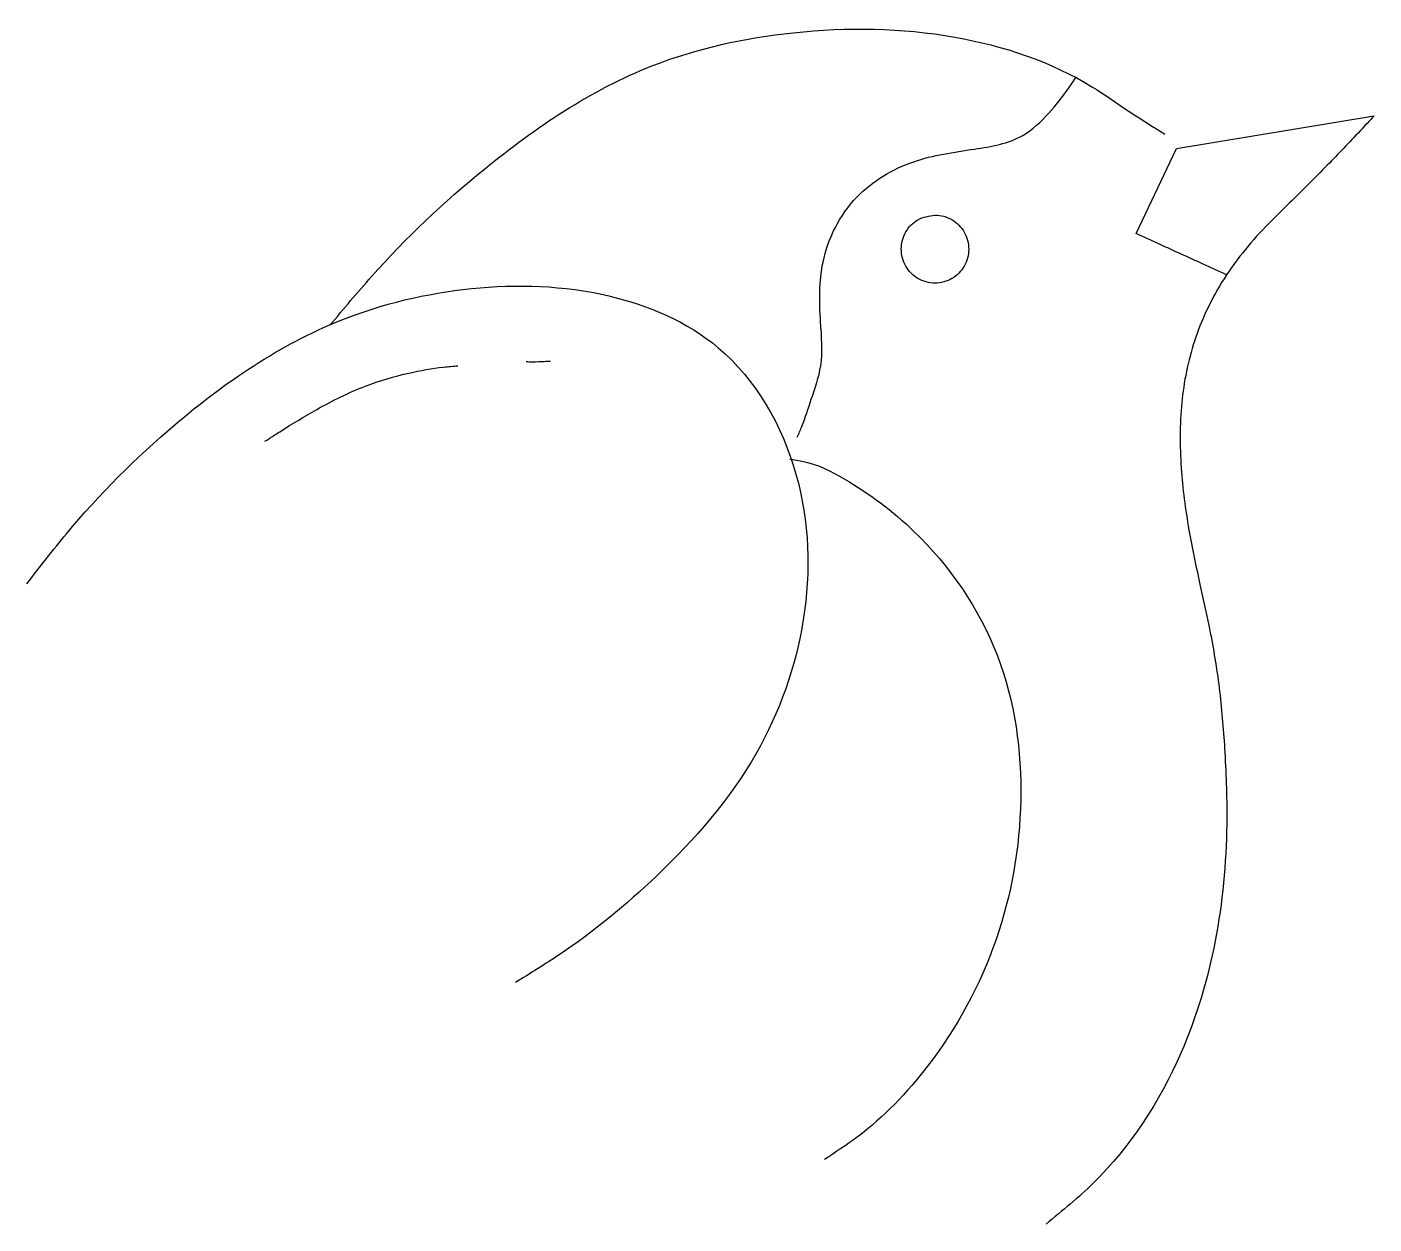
# Model space of a CAD drawing. Extents: x 54.6 to 82.6, y 3.9 to 28.8.
import ezdxf

# ---------------------------------------------------------------- set-up
doc = ezdxf.new("R2010")
doc.units = 0
doc.layers.get('0').update_dxf_attribs({"linetype": 'CONTINUOUS'})

msp = doc.modelspace()

# ---------------------------------------------------------------- linework, layer by layer
at = {"color": 7}
msp.add_lwpolyline([(77.669097, 24.47671), (78.509111, 26.243297), (82.614034, 26.919831)], dxfattribs=at)
msp.add_lwpolyline([(73.492516, 24.859684)], close=True, dxfattribs=at)
for points, knots in [([(60.923185, 22.570719), (61.208249, 22.913265), (62.183149, 24.084748), (64.284035, 26.065773), (67.196289, 28.034001), (70.653014, 28.781118), (73.817489, 28.740179), (76.186515, 27.955538), (77.431464, 27.070223), (77.935492, 26.750759), (78.193709, 26.587333), (78.266794, 26.541077)], [0, 0, 0, 0, 1.336113, 4.569417, 8.655094, 11.672205, 15.027788, 18.073955, 18.947451, 19.604738, 19.864216, 19.864216, 19.864216, 19.864216]), ([(70.630426, 20.244549), (70.663739, 20.319211), (70.778759, 20.576999), (70.928269, 21.0746), (71.190181, 21.785362), (71.095002, 22.754389), (71.072415, 23.988462), (71.736959, 25.302855), (72.999986, 26.045233), (74.223012, 26.2131), (75.262239, 26.382533), (75.857522, 26.959376), (76.203235, 27.38925), (76.378221, 27.652954), (76.431997, 27.733995)], [0, 0, 0, 0, 0.245032, 0.846024, 1.561528, 2.483662, 3.719053, 5.238675, 6.63764, 7.919638, 8.964786, 9.678458, 10.33551, 10.627019, 10.627019, 10.627019, 10.627019]), ([(82.614034, 26.919831), (82.517066, 26.816023), (82.195873, 26.472175), (81.616957, 25.864762), (80.957251, 25.204602), (80.350024, 24.620154), (79.865635, 24.075678), (79.321503, 23.309915), (78.835478, 22.269939), (78.57361, 20.952516), (78.578463, 19.62627), (78.744187, 18.365555), (78.986046, 17.229244), (79.238332, 16.118003), (79.422655, 14.954735), (79.527868, 13.625276), (79.61807, 11.091941), (79.063613, 7.84759), (77.31399, 5.138291), (76.135894, 4.177862), (75.799392, 3.903532)], [0, 0, 0, 0, 0.426158, 1.411589, 2.517122, 3.225844, 3.939522, 4.699837, 6.038267, 7.34738, 8.696167, 9.999012, 11.15596, 12.18046, 13.41731, 14.685259, 16.177937, 21.028426, 24.280308, 25.580541, 25.580541, 25.580541, 25.580541]), ([(73.492516, 24.859684), (73.368997, 24.840183), (73.125138, 24.801684), (72.857767, 24.519844), (72.759037, 24.153597), (72.857768, 23.783438), (73.125136, 23.513039), (73.492523, 23.412323), (73.85987, 23.513075), (74.127358, 23.783296), (74.209103, 24.091754), (74.176578, 24.337783), (74.105966, 24.510157), (73.993508, 24.658445), (73.84679, 24.771336), (73.67594, 24.845569), (73.553802, 24.854968), (73.492516, 24.859684)], [0, 0, 0, 0, 0.366339, 0.72325, 1.092546, 1.461842, 1.818754, 2.185093, 2.551431, 2.908343, 3.277639, 3.462618, 3.645847, 3.830223, 4.014153, 4.196181, 4.379504, 4.379504, 4.379504, 4.379504]), ([(79.551344, 23.620756), (79.388706, 23.694686), (78.923939, 23.905954), (78.296551, 24.191331), (77.831774, 24.402721), (77.669097, 24.47671)], [0, 0, 0, 0, 0.535958, 1.531592, 2.067731, 2.067731, 2.067731, 2.067731]), ([(59.573781, 20.162982), (59.67625, 20.229304), (60.028862, 20.457531), (60.707925, 20.869842), (61.594312, 21.315493), (62.492937, 21.579138), (63.140214, 21.692531), (63.479369, 21.72347), (63.576761, 21.732355)], [0, 0, 0, 0, 0.366159, 1.260012, 2.38361, 3.329984, 4.058184, 4.351532, 4.351532, 4.351532, 4.351532]), ([(64.997414, 21.817289), (65.042324, 21.816014), (65.167851, 21.812449), (65.336489, 21.820467), (65.460179, 21.825028), (65.503301, 21.826619)], [0, 0, 0, 0, 0.134751, 0.376642, 0.506107, 0.506107, 0.506107, 0.506107]), ([(70.477078, 19.790845), (70.572582, 19.778125), (70.97321, 19.724767), (71.886636, 19.259267), (73.44713, 18.090542), (75.010999, 15.814028), (75.428413, 12.732106), (74.910763, 9.745331), (73.612583, 7.35996), (72.236474, 5.92547), (71.426699, 5.395207), (71.198159, 5.245553)], [0, 0, 0, 0, 0.288227, 1.209092, 3.012792, 6.133336, 9.170684, 12.112569, 15.097392, 17.17948, 17.998152, 17.998152, 17.998152, 17.998152])]:
    msp.add_open_spline(points, degree=3, knots=knots, dxfattribs=at)
at = {"color": 2}
msp.add_open_spline([(54.628455, 17.202637), (54.897536, 17.552318), (55.817274, 18.747556), (57.84531, 20.772735), (60.669056, 22.706364), (63.868535, 23.457501), (66.626162, 23.378259), (69.334911, 22.226106), (70.851397, 19.542769), (70.948537, 16.45246), (69.888003, 13.476218), (67.923638, 11.226457), (66.125263, 9.751233), (65.081471, 9.108455), (64.775659, 8.920132)], degree=3, knots=[0, 0, 0, 0, 1.322906, 4.521787, 8.579109, 11.383067, 14.239841, 16.756523, 19.840878, 22.868167, 25.81328, 29.095625, 31.694189, 32.77101, 32.77101, 32.77101, 32.77101], dxfattribs=at)

doc.saveas('drawing.dxf')
